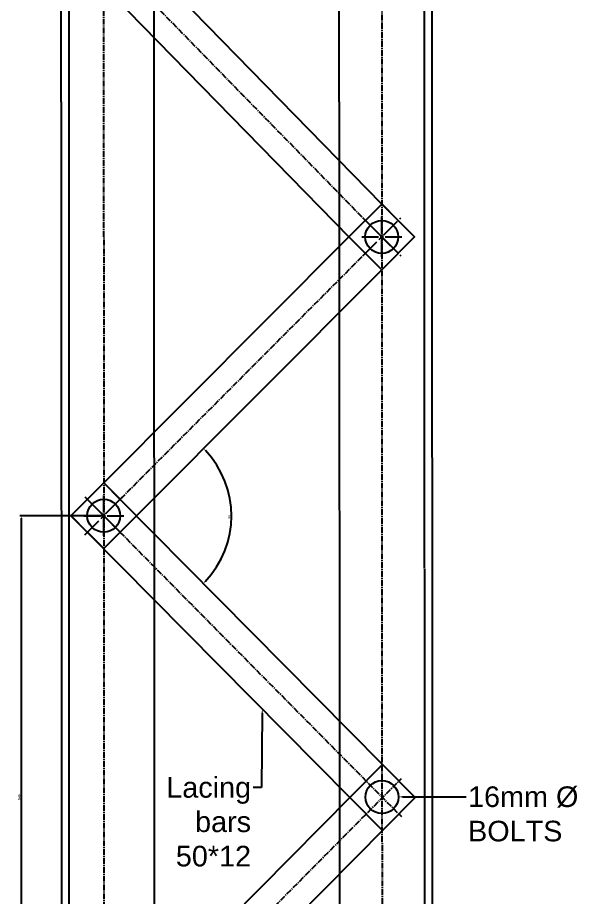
# Model space of a CAD drawing. Header units: millimetres. Extents: x 4013 to 7210, y 1655 to 5494.
# Drawn here: x 5442 to 5986, y 3842 to 4696 of the extents above; entities that cross this region are included whole.
import ezdxf
from ezdxf import colors
from ezdxf.entities.mleader import LeaderData, LeaderLine
from ezdxf.math import Vec2, Vec3

# ---------------------------------------------------------------- set-up
doc = ezdxf.new("R2010")
doc.units = ezdxf.units.MM
doc.linetypes.add('ACAD_ISO02W100', pattern=[15, 12, -3])
doc.linetypes.add('CENTER2', pattern=[28.575, 19.05, -3.175, 3.175, -3.175])
doc.styles.get("Standard").update_dxf_attribs({"font": 'arial.ttf'})
doc.dimstyles.new('ISO-25', dxfattribs={"dimtxt": 2.5, "dimasz": 2.5, "dimexe": 1.25, "dimexo": 0.625, "dimtad": 1, "dimtxsty": 'Standard', "dimcen": 2.5, "dimadec": 0, "dimazin": 0, "dimtfac": 1, "dimtmove": 0, "dimatfit": 3, "dimfxl": 1, "dimarcsym": 0})

# ---------------------------------------------------------------- blocks, each defined once
blk = doc.blocks.new('*U98')
at = {"color": 0, "linetype": 'CENTER2', "ltscale": 0.3, "transparency": 16777216}
blk.add_line((-0.24, 627.38), (0.24, -627.38), dxfattribs=at)
blk = doc.blocks.new('*U99')
at = {"color": 0, "linetype": 'CENTER2', "ltscale": 0.3, "transparency": 16777216}
blk.add_line((-0.29, 751.07), (0.24, -626.93), dxfattribs=at)
blk = doc.blocks.new('*U104')
at = {"color": 0, "linetype": 'CENTER2', "transparency": 16777216}
for p, q in [((0, 3.2), (0, 19.5)), ((-19.5, 0), (-3.2, 0)), ((3.2, 0), (19.5, 0)), ((0, -19.5), (0, -3.2))]:
    blk.add_line(p, q, dxfattribs=at)
at = {"color": 0, "linetype": 'Continuous', "transparency": 16777216}
for p, q in [((-1.6, 0), (1.6, 0)), ((0, -1.6), (0, 1.6))]:
    blk.add_line(p, q, dxfattribs=at)
blk = doc.blocks.new('*U100')
at = {"color": 0, "linetype": 'CENTER2', "ltscale": 0.3, "transparency": 16777216}
blk.add_line((-145.69, 147.2), (145.69, -147.2), dxfattribs=at)
blk = doc.blocks.new('*U101')
at = {"color": 0, "linetype": 'CENTER2', "ltscale": 0.3, "transparency": 16777216}
blk.add_line((-161.19, -162.48), (161.19, 162.48), dxfattribs=at)
blk = doc.blocks.new('*D152')
at = {"color": 0, "lineweight": -2, "ltscale": 0.2, "transparency": 16777216}
for p, q in [((5525.25, 4212.64), (5444.49, 4212.64)), ((5445.74, 4210.14), (5445.74, 3669.14)), ((5525.25, 3666.64), (5444.49, 3666.64))]:
    blk.add_line(p, q, dxfattribs=at)
at = {"color": 0, "ltscale": 0.2, "transparency": 16777216}
for points in [[(5445.32, 4210.14), (5446.15, 4210.14), (5445.74, 4212.64)], [(5445.32, 3669.14), (5446.15, 3669.14), (5445.74, 3666.64)]]:
    blk.add_solid(points, dxfattribs=at)
at = {"layer": 'DEFPOINTS', "color": 0, "ltscale": 0.2, "transparency": 16777216}
for p in [(5525.87, 4212.64), (5445.74, 3666.64), (5525.87, 3666.64)]:
    blk.add_point(p, dxfattribs=at)
at = {"color": 0, "ltscale": 0.2, "transparency": 16777216, "insert": (5443.84, 3939.64), "char_height": 2.5, "attachment_point": 5, "rotation": 90}
blk.add_mtext('546', dxfattribs=at)
blk = doc.blocks.new('*U110')
at = {"color": 0, "linetype": 'CENTER2', "transparency": 16777216}
blk.add_line((-18.38, 18.38), (18.38, -18.38), dxfattribs=at)
blk = doc.blocks.new('*U111')
at = {"color": 0, "linetype": 'CENTER2', "transparency": 16777216}
blk.add_line((-18.38, -18.38), (18.38, 18.38), dxfattribs=at)
blk = doc.blocks.new('*U112')
at = {"color": 0, "linetype": 'CENTER2', "transparency": 16777216}
for p, q in [((0, 3.2), (0, 19.5)), ((-19.5, 0), (-3.2, 0)), ((3.2, 0), (19.5, 0)), ((0, -19.5), (0, -3.2))]:
    blk.add_line(p, q, dxfattribs=at)
at = {"color": 0, "linetype": 'Continuous', "transparency": 16777216}
for p, q in [((-1.6, 0), (1.6, 0)), ((0, -1.6), (0, 1.6))]:
    blk.add_line(p, q, dxfattribs=at)
blk = doc.blocks.new('*U113')
at = {"color": 0, "linetype": 'CENTER2', "transparency": 16777216}
blk.add_line((-18.38, 18.38), (18.38, -18.38), dxfattribs=at)
blk = doc.blocks.new('*U114')
at = {"color": 0, "linetype": 'CENTER2', "transparency": 16777216}
blk.add_line((-18.38, -18.38), (18.38, 18.38), dxfattribs=at)
blk = doc.blocks.new('*U89')
at = {"color": 0, "linetype": 'CENTER2', "ltscale": 0.3, "transparency": 16777216}
blk.add_line((121.54, 121.83), (-121.54, -121.83), dxfattribs=at)
blk = doc.blocks.new('*U91')
at = {"color": 0, "linetype": 'CENTER2', "ltscale": 0.3, "transparency": 16777216}
blk.add_line((121.74, -124.45), (-121.74, 124.45), dxfattribs=at)
blk = doc.blocks.new('*D161')
at = {"color": 0, "lineweight": -2, "ltscale": 0.2, "transparency": 16777216}
blk.add_arc((5557.61, 4212.56), 92.22, 316.25868, 43.52724, dxfattribs=at)
at = {"color": 0, "ltscale": 0.2, "transparency": 16777216}
for points in [[(5624.18, 4275.78), (5624.77, 4276.36), (5622.73, 4277.86)], [(5624.54, 4148.5), (5623.94, 4149.09), (5622.49, 4147.01)]]:
    blk.add_solid(points, dxfattribs=at)
at = {"layer": 'DEFPOINTS', "color": 0, "ltscale": 0.2, "transparency": 16777216}
for p in [(5795.78, 4451.4), (5541.86, 4228.47), (5557.61, 4212.56), (5646.62, 4188.42), (5828.18, 3939.19)]:
    blk.add_point(p, dxfattribs=at)
at = {"color": 0, "ltscale": 0.2, "transparency": 16777216, "insert": (5647.93, 4212.39), "char_height": 2.5, "attachment_point": 5, "rotation": 89.89296}
blk.add_mtext('90°', dxfattribs=at)

msp = doc.modelspace()

# ---------------------------------------------------------------- linework, layer by layer
at = {"ltscale": 0.2}
for p, q in [((5484.517, 4614.109), (5484.517, 4905.79)), ((5574.405, 4905.79), (5574.942, 3512.197)), ((5754.517, 4614.109), (5754.517, 4905.79)), ((5844.405, 4905.79), (5844.942, 3513.098)), ((5795.755, 4515.011), (5557.495, 4758.676)), ((5764.568, 4482.741), (5525.675, 4726.856)), ((5484.517, 4614.109), (5484.942, 3512.197)), ((5754.517, 4614.109), (5754.942, 3513.098)), ((5811.759, 4499.032), (5795.755, 4515.201)), ((5795.768, 4483.204), (5784.512, 4494.575)), ((5525.86, 4244.635), (5763.948, 4483.204)), ((5779.776, 4467.376), (5764.568, 4482.741)), ((5795.768, 4483.204), (5807.023, 4471.832)), ((5557.61, 4212.557), (5795.78, 4451.396)), ((5541.864, 4228.466), (5525.86, 4244.635)), ((5541.864, 4228.466), (5828.176, 3939.194)), ((5525.872, 4212.638), (5514.617, 4224.01)), ((5509.881, 4196.81), (5494.672, 4212.176)), ((5525.872, 4212.638), (5537.128, 4201.266)), ((5509.881, 4196.81), (5796.482, 3907.247)), ((5494.883, 3667.138), (5796.519, 3971.178)), ((5494.907, 3603.269), (5828.176, 3939.194))]:
    msp.add_line(p, q, dxfattribs=at)
at = {"linetype": 'ACAD_ISO02W100', "ltscale": 0.1}
for p, q in [((5492.117, 3512.197), (5492.117, 4905.79)), ((5836.805, 4905.787), (5837.342, 3513.098))]:
    msp.add_line(p, q, dxfattribs=at)
at = {"ltscale": 0.2}
for points in [[(5763.948, 4483.204), (5795.768, 4515.024), (5827.588, 4483.204), (5795.768, 4451.384)], [(5494.052, 4212.638), (5525.872, 4244.458), (5557.692, 4212.638), (5525.872, 4180.818)]]:
    msp.add_lwpolyline(points, close=True, dxfattribs=at)
for centre in [(5795.768, 4483.204), (5525.872, 4212.638), (5795.977, 3939.741)]:
    msp.add_circle(centre, 16, dxfattribs=at)

# ---------------------------------------------------------------- block references
at = {"linetype": 'CENTER2', "ltscale": 0.3}
for name, p in [('*U99', (5795.901, 4136.523)), ('*U98', (5525.902, 4136.073)), ('*U91', (5660.873, 4620.821)), ('*U89', (5660.8, 4347.948)), ('*U100', (5669.101, 4067.929)), ('*U101', (5653.621, 3795.195))]:
    msp.add_blockref(name, p, dxfattribs=at)
at = {"linetype": 'CENTER2'}
for name, p in [('*U112', (5795.768, 4483.204)), ('*U113', (5795.768, 4483.204)), ('*U114', (5795.768, 4483.204)), ('*U104', (5525.872, 4212.638)), ('*U110', (5525.872, 4212.638)), ('*U111', (5525.872, 4212.638))]:
    msp.add_blockref(name, p, dxfattribs=at)

# ---------------------------------------------------------------- dimensions: what is measured, and where the dimension line sits
at = {"ltscale": 0.2}
dim = msp.add_angular_dim_2l(base=(5646.62, 4188.424), line1=((5541.864, 4228.466), (5828.176, 3939.194)), line2=((5557.61, 4212.557), (5795.78, 4451.396)), dimstyle='ISO-25', dxfattribs=at)
dim.commit()
dim.dimension.update_dxf_attribs({"geometry": '*D161', "text_midpoint": (5647.931, 4212.388)})
dim = msp.add_linear_dim(base=(5445.738, 3666.638), p1=(5525.872, 4212.638), p2=(5525.872, 3666.638), angle=90, dimstyle='ISO-25', dxfattribs=at)
dim.commit()
dim.dimension.update_dxf_attribs({"geometry": '*D152', "text_midpoint": (5443.836, 3939.638)})

# ---------------------------------------------------------------- leaders
ml = msp.add_multileader_mtext('Standard', dxfattribs=at)
ml.set_content('Lacing bars 50*12', color=256)
ml.set_leader_properties()
ml.build(insert=Vec2(0, 0))
ctx = ml.context
ctx.base_point, ctx.char_height, ctx.plane_origin = Vec3(5588.453, 3948.919), 20, Vec3(5679.719, 4025.217)
ctx.text_align_type = 2
notes = []
notes.append((ctx, [(0, (1, 1, 0), (5678.87, 3948.919), (-1, 0), 8, [(0, [(5679.719, 4025.217)], 0, [])])]))
ctx.mtext.insert, ctx.mtext.width, ctx.mtext.alignment, ctx.mtext.flow_direction = Vec3(5668.87, 3959.09), 70.82773, 3, 5
ml = msp.add_multileader_mtext('Standard', dxfattribs=at)
ml.set_content('16mm %%C\\PBOLTS', color=256)
ml.set_leader_properties()
ml.build(insert=Vec2(0, 0))
ctx = ml.context
ctx.base_point, ctx.char_height, ctx.plane_origin = Vec3(5877.546, 3939.873), 20, Vec3(5811.977, 3939.873)
notes.append((ctx, [(0, (1, 1, 0), (5869.546, 3939.873), (1, 0), 8, [(0, [(5811.977, 3939.873)], 0, [])])]))
ctx.mtext.insert, ctx.mtext.flow_direction = Vec3(5879.546, 3950.043), 5
for ctx, leaders in notes:
    for number, flags, end, landing, length, lines in leaders:
        leader = LeaderData()
        leader.index, (leader.has_last_leader_line, leader.has_dogleg_vector, leader.attachment_direction) = number, flags
        leader.last_leader_point, leader.dogleg_vector, leader.dogleg_length = Vec3(end), Vec3(landing), length
        for number, points, colour, breaks in lines:
            line = LeaderLine()
            line.index, line.vertices, line.color, line.breaks = number, Vec3.list(points), colors.encode_raw_color(colour), breaks
            leader.lines.append(line)
        ctx.leaders.append(leader)

doc.saveas('drawing.dxf')
